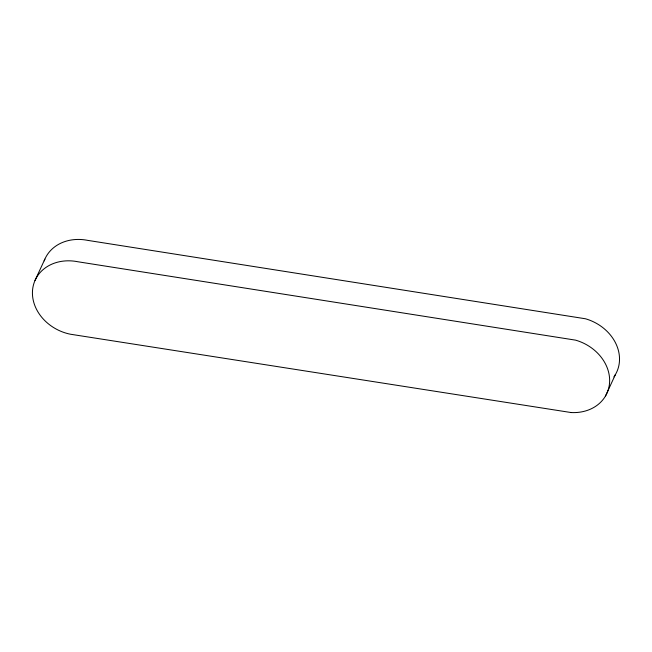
<?xml version="1.0" encoding="UTF-8"?>
<svg xmlns="http://www.w3.org/2000/svg" width="652" height="652" viewBox="0 0 652 652"><rect width="100%" height="100%" fill="white"/><g stroke="black" fill="none" stroke-linecap="round" stroke-linejoin="round"><path stroke-width="0.98" d="M34.996 280.515L44.874 259.137M605.553 395.894L615.431 374.525M613.907 376.889A42.885 35.844 24.8 0 0 585.455 318.771L87.833 240.392A42.885 35.844 24.8 0 0 44.181 260.873M571.128 412.545L70.367 334.215A42.885 35.844 24.8 0 1 32.6 289.602A42.885 35.844 24.8 0 1 77.955 261.77L575.577 340.148A42.885 35.844 24.8 0 1 609.587 382.463A42.885 35.844 24.8 0 1 571.128 412.545"/></g></svg>
